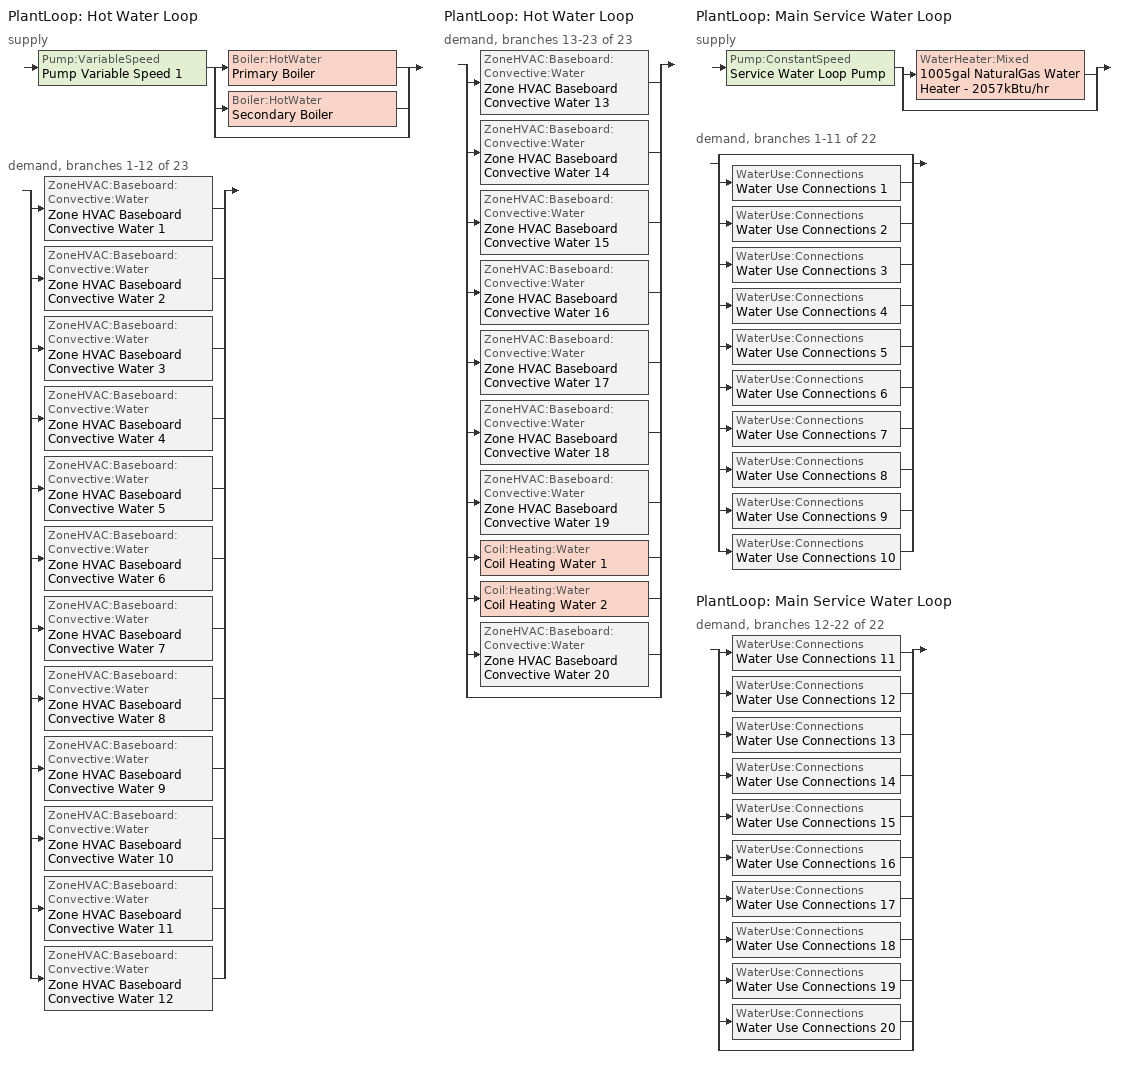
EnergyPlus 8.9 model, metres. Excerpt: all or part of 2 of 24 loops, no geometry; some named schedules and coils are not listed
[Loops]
PlantLoop 'Hot Water Loop'
 supply: Pump:VariableSpeed 'Pump Variable Speed 1' > split
  | Boiler:HotWater 'Primary Boiler'
  | Boiler:HotWater 'Secondary Boiler'
  | bypass
 demand, branches 1-12 of 23: split
  | ZoneHVAC:Baseboard:Convective:Water 'Zone HVAC Baseboard Convective Water 1'
  | ZoneHVAC:Baseboard:Convective:Water 'Zone HVAC Baseboard Convective Water 2'
  | ZoneHVAC:Baseboard:Convective:Water 'Zone HVAC Baseboard Convective Water 3'
  | ZoneHVAC:Baseboard:Convective:Water 'Zone HVAC Baseboard Convective Water 4'
  | ZoneHVAC:Baseboard:Convective:Water 'Zone HVAC Baseboard Convective Water 5'
  | ZoneHVAC:Baseboard:Convective:Water 'Zone HVAC Baseboard Convective Water 6'
  | ZoneHVAC:Baseboard:Convective:Water 'Zone HVAC Baseboard Convective Water 7'
  | ZoneHVAC:Baseboard:Convective:Water 'Zone HVAC Baseboard Convective Water 8'
  | ZoneHVAC:Baseboard:Convective:Water 'Zone HVAC Baseboard Convective Water 9'
  | ZoneHVAC:Baseboard:Convective:Water 'Zone HVAC Baseboard Convective Water 10'
  | ZoneHVAC:Baseboard:Convective:Water 'Zone HVAC Baseboard Convective Water 11'
  | ZoneHVAC:Baseboard:Convective:Water 'Zone HVAC Baseboard Convective Water 12'
PlantLoop 'Hot Water Loop'
 demand, branches 13-23 of 23: split
  | ZoneHVAC:Baseboard:Convective:Water 'Zone HVAC Baseboard Convective Water 13'
  | ZoneHVAC:Baseboard:Convective:Water 'Zone HVAC Baseboard Convective Water 14'
  | ZoneHVAC:Baseboard:Convective:Water 'Zone HVAC Baseboard Convective Water 15'
  | ZoneHVAC:Baseboard:Convective:Water 'Zone HVAC Baseboard Convective Water 16'
  | ZoneHVAC:Baseboard:Convective:Water 'Zone HVAC Baseboard Convective Water 17'
  | ZoneHVAC:Baseboard:Convective:Water 'Zone HVAC Baseboard Convective Water 18'
  | ZoneHVAC:Baseboard:Convective:Water 'Zone HVAC Baseboard Convective Water 19'
  | Coil:Heating:Water 'Coil Heating Water 1'
  | Coil:Heating:Water 'Coil Heating Water 2'
  | ZoneHVAC:Baseboard:Convective:Water 'Zone HVAC Baseboard Convective Water 20'
  | bypass
PlantLoop 'Main Service Water Loop'
 supply: Pump:ConstantSpeed 'Service Water Loop Pump' > split
  | WaterHeater:Mixed '1005gal NaturalGas Water Heater - 2057kBtu/hr'
  | bypass
 demand, branches 1-11 of 22: split
  | bypass
  | WaterUse:Connections 'Water Use Connections 1'
  | WaterUse:Connections 'Water Use Connections 2'
  | WaterUse:Connections 'Water Use Connections 3'
  | WaterUse:Connections 'Water Use Connections 4'
  | WaterUse:Connections 'Water Use Connections 5'
  | WaterUse:Connections 'Water Use Connections 6'
  | WaterUse:Connections 'Water Use Connections 7'
  | WaterUse:Connections 'Water Use Connections 8'
  | WaterUse:Connections 'Water Use Connections 9'
  | WaterUse:Connections 'Water Use Connections 10'
PlantLoop 'Main Service Water Loop'
 demand, branches 12-22 of 22: split
  | WaterUse:Connections 'Water Use Connections 11'
  | WaterUse:Connections 'Water Use Connections 12'
  | WaterUse:Connections 'Water Use Connections 13'
  | WaterUse:Connections 'Water Use Connections 14'
  | WaterUse:Connections 'Water Use Connections 15'
  | WaterUse:Connections 'Water Use Connections 16'
  | WaterUse:Connections 'Water Use Connections 17'
  | WaterUse:Connections 'Water Use Connections 18'
  | WaterUse:Connections 'Water Use Connections 19'
  | WaterUse:Connections 'Water Use Connections 20'
  | bypass
[ZoneHVAC:Baseboard:Convective:Water] Availability Schedule=Always On Discrete; Heating Design Capacity Method=HeatingDesignCapacity; Heating Design Capacity {W}=Autosize; Heating Design Capacity Per Floor Area {W/m2}=0; Fraction of Autosized Heating Design Capacity=0.8; U-Factor Times Area Value {W/K}=Autosize; Maximum Water Flow Rate {m3/s}=Autosize; Convergence Tolerance=0.001
Zone HVAC Baseboard Convective Water 14; Zone HVAC Baseboard Convective Water 15; Zone HVAC Baseboard Convective Water 16; Zone HVAC Baseboard Convective Water 10; Zone HVAC Baseboard Convective Water 20; Zone HVAC Baseboard Convective Water 11; Zone HVAC Baseboard Convective Water 12; Zone HVAC Baseboard Convective Water 17; Zone HVAC Baseboard Convective Water 13; Zone HVAC Baseboard Convective Water 2; Zone HVAC Baseboard Convective Water 1; Zone HVAC Baseboard Convective Water 18; Zone HVAC Baseboard Convective Water 6; Zone HVAC Baseboard Convective Water 5; Zone HVAC Baseboard Convective Water 4; Zone HVAC Baseboard Convective Water 7; Zone HVAC Baseboard Convective Water 9; Zone HVAC Baseboard Convective Water 3; Zone HVAC Baseboard Convective Water 19; Zone HVAC Baseboard Convective Water 8
[Coil:Heating:Water]
Coil Heating Water 2: Availability Schedule=Always On Discrete; U-Factor Times Area Value {W/K}=Autosize; Maximum Water Flow Rate {m3/s}=Autosize; Performance Input Method=UFactorTimesAreaAndDesignWaterFlowRate; Rated Capacity {W}=Autosize; Rated Inlet Water Temperature {C}=82.2; Rated Inlet Air Temperature {C}=16.6; Rated Outlet Water Temperature {C}=71.1; Rated Outlet Air Temperature {C}=32.2; Rated Ratio for Air and Water Convection=0.5
[SetpointManager:Scheduled]
Service hot water setpoint manager: Control Variable=Temperature; Schedule=Service Water Loop Temp - 140F
[PlantLoop] Fluid Type=Water; Maximum Loop Flow Rate {m3/s}=Autosize; Minimum Loop Flow Rate {m3/s}=0; Plant Loop Volume {m3}=Autocalculate; Load Distribution Scheme=Optimal; Plant Loop Demand Calculation Scheme=SingleSetpoint
Name | Plant Equipment Operation Scheme | Maximum Loop Temperature {C} | Minimum Loop Temperature {C}
Hot Water Loop | Hot Water Loop Operation Schemes | 100 | 0
Main Service Water Loop | Main Service Water Loop Operation Schemes | 60 | 10
[Sizing:Plant] Loop Type=Heating; Sizing Option=NonCoincident; Zone Timesteps in Averaging Window=1; Coincident Sizing Factor Mode=None
Name | Design Loop Exit Temperature {C} | Loop Design Temperature Difference {deltaC}
Hot Water Loop | 82 | 16
Main Service Water Loop | 60 | 5
[Pump:ConstantSpeed]
Service Water Loop Pump: Design Flow Rate {m3/s}=Autosize; Design Pump Head {Pa}=1.37939e+06; Design Power Consumption {W}=Autosize; Motor Efficiency=0.9; Fraction of Motor Inefficiencies to Fluid Stream=0; Pump Control Type=Intermittent; Design Power Sizing Method=PowerPerFlowPerPressure; Design Electric Power per Unit Flow Rate {W/(m3/s)}=348701.1; Design Shaft Power per Unit Flow Rate per Unit Head=1.28205
[PlantEquipmentOperationSchemes] Control Scheme Object Type 1=PlantEquipmentOperation:HeatingLoad; Control Scheme Schedule Name 1=Always On Discrete
Name | Control Scheme Name 1
Hot Water Loop Operation Schemes | Hot Water Loop Heating Operation Scheme
Main Service Water Loop Operation Schemes | Main Service Water Loop Heating Operation Scheme
[PlantEquipmentList]
Hot Water Loop Heating Equipment List: Boiler:HotWater, Primary Boiler, Boiler:HotWater, Secondary Boiler
Main Service Water Loop Heating Equipment List: WaterHeater:Mixed, 1005gal NaturalGas Water Heater - 2057kBtu/hr
[Pump:VariableSpeed]
Pump Variable Speed 1: Design Maximum Flow Rate {m3/s}=Autosize; Design Pump Head {Pa}=179352; Design Power Consumption {W}=Autosize; Motor Efficiency=0.9; Fraction of Motor Inefficiencies to Fluid Stream=0; Coefficient 1 of the Part Load Performance Curve=0; Coefficient 2 of the Part Load Performance Curve=1; Coefficient 3 of the Part Load Performance Curve=0; Coefficient 4 of the Part Load Performance Curve=0; Design Minimum Flow Rate {m3/s}=0; Pump Control Type=Intermittent; Skin Loss Radiative Fraction=0.5; Design Power Sizing Method=PowerPerFlowPerPressure; Design Electric Power per Unit Flow Rate {W/(m3/s)}=348701.1; Design Shaft Power per Unit Flow Rate per Unit Head=1.28205; Design Minimum Flow Rate Fraction=0
[Boiler:HotWater] Fuel Type=NaturalGas; Nominal Capacity {W}=Autosize; Nominal Thermal Efficiency=0.8; Design Water Outlet Temperature {C}=82; Design Water Flow Rate {m3/s}=Autosize; Minimum Part Load Ratio=0; Maximum Part Load Ratio=1; Optimum Part Load Ratio=1; Water Outlet Upper Temperature Limit {C}=99; Boiler Flow Mode=ConstantFlow; Parasitic Electric Load {W}=0; Sizing Factor=1
Primary Boiler; Secondary Boiler
[SetpointManager:OutdoorAirReset]
Setpoint Manager Outdoor Air Reset 1: Control Variable=Temperature; Setpoint at Outdoor Low Temperature {C}=82; Outdoor Low Temperature {C}=-16; Setpoint at Outdoor High Temperature {C}=60; Outdoor High Temperature {C}=0
[PlantEquipmentOperation:HeatingLoad] Load Range Lower Limit 1 {W}=0; Load Range Upper Limit 1 {W}=1000000000
Name | Range Equipment List Name 1
Hot Water Loop Heating Operation Scheme | Hot Water Loop Heating Equipment List
Main Service Water Loop Heating Operation Scheme | Main Service Water Loop Heating Equipment List
[WaterHeater:Mixed]
1005gal NaturalGas Water Heater - 2057kBtu/hr: Tank Volume {m3}=3.80568; Setpoint Temperature Schedule=Service Water Loop Temp - 140F; Deadband Temperature Difference {deltaC}=2; Maximum Temperature Limit {C}=82.2222; Heater Control Type=Cycle; Heater Maximum Capacity {W}=602773; Heater Ignition Minimum Flow Rate {m3/s}=0; Heater Ignition Delay {s}=0; Heater Fuel Type=NaturalGas; Heater Thermal Efficiency=0.8; Off Cycle Parasitic Fuel Consumption Rate {W}=20; Off Cycle Parasitic Fuel Type=NaturalGas; Off Cycle Parasitic Heat Fraction to Tank=0.8; On Cycle Parasitic Fuel Consumption Rate {W}=0; On Cycle Parasitic Fuel Type=NaturalGas; On Cycle Parasitic Heat Fraction to Tank=0; Ambient Temperature Indicator=Schedule; Ambient Temperature Schedule=Water Heater Ambient Temp Schedule - 70F; Off Cycle Loss Coefficient to Ambient Temperature {W/K}=6; Off Cycle Loss Fraction to Zone=1; On Cycle Loss Coefficient to Ambient Temperature {W/K}=6; On Cycle Loss Fraction to Zone=1; Use Side Effectiveness=1; Source Side Effectiveness=1; Use Side Design Flow Rate {m3/s}=Autosize; Source Side Design Flow Rate {m3/s}=Autosize; Indirect Water Heating Recovery Time {hr}=1.5; Source Side Flow Control Mode=IndirectHeatPrimarySetpoint
[WaterUse:Connections]
Name | Water Use Equipment Name 1
Water Use Connections 1 | Audience seating area permanent - other-sch-h-space function Service Water Use 0.47gal/min
Water Use Connections 2 | Audience seating area permanent - other-sch-i-space function Service Water Use 0.47gal/min
Water Use Connections 3 | Audience seating area permanent - other-sch-j-space function Service Water Use 0.47gal/min
Water Use Connections 4 | Audience seating area permanent - other-sch-k-space function Service Water Use 0.63gal/min
Water Use Connections 5 | Banking activity area and offices-space function Service Water Use 0.38gal/min
Water Use Connections 6 | Classroom/lecture hall/training room - penitentary-space function Service Water Use 1.37gal/min
Water Use Connections 7 | Classroom/lecture hall/training room other-space function Service Water Use 1.37gal/min
Water Use Connections 8 | Conference/meeting/multi-purpose room-space function Service Water Use 1.42gal/min
Water Use Connections 9 | Confinement cell-space function Service Water Use 2.05gal/min
Water Use Connections 10 | Copy/print room-space function Service Water Use 0.14gal/min
Water Use Connections 11 | Courtroom-space function Service Water Use 0.95gal/min
Water Use Connections 12 | Dining area - bar lounge/leisure dining-space function Service Water Use 1.89gal/min
Water Use Connections 13 | Dining area - cafeteria/fast food dining-space function Service Water Use 1.89gal/min
Water Use Connections 14 | Dining area - family dining-space function Service Water Use 1.89gal/min
Water Use Connections 15 | Dining area - other-space function Service Water Use 1.89gal/min
Water Use Connections 16 | Dining area - penitentiary-space function Service Water Use 1.89gal/min
Water Use Connections 17 | Dining area - space designed to ansi/ies rp-28 (used primarily by residents)-space function Service Water Use 2.53gal/min
Water Use Connections 18 | Dressing/fitting room - performing arts theatre-space function Service Water Use 0.28gal/min
Water Use Connections 19 | Emergency vehicle garage-space function Service Water Use 2.05gal/min
Water Use Connections 20 | Food preparation area-space function Service Water Use 0.95gal/min
[WaterUse:Equipment]
Name | Peak Flow Rate {m3/s} | Flow Rate Fraction Schedule | Target Temperature Schedule | Zone | Sensible Fraction Schedule | Latent Fraction Schedule
Audience seating area permanent - other-sch-h-space function Service Water Use 0.47gal/min | 2.98757e-05 | NECB-H-Service Water Heating | Schedule Ruleset 5 | Sp-Audience seating area permanent - other-sch-H-Space Function Sys-3 Flr-4 Sch-H HPlcmt-east ZN | Schedule Ruleset 3 | Schedule Ruleset 4
Audience seating area permanent - other-sch-i-space function Service Water Use 0.47gal/min | 2.98757e-05 | NECB-I-Service Water Heating | Schedule Ruleset 8 | Sp-Audience seating area permanent - other-sch-I-Space Function Sys-3 Flr-4 Sch-I HPlcmt-north ZN | Schedule Ruleset 6 | Schedule Ruleset 7
Audience seating area permanent - other-sch-j-space function Service Water Use 0.47gal/min | 2.98757e-05 | NECB-J-Service Water Heating | Schedule Ruleset 11 | Sp-Audience seating area permanent - other-sch-J-Space Function Sys-3 Flr-4 Sch-J HPlcmt-west ZN | Schedule Ruleset 9 | Schedule Ruleset 10
Audience seating area permanent - other-sch-k-space function Service Water Use 0.63gal/min | 3.98343e-05 | NECB-K-Service Water Heating | Schedule Ruleset 14 | Sp-Audience seating area permanent - other-sch-K-Space Function Sys-3 Flr-3 Sch-K HPlcmt-core ZN | Schedule Ruleset 12 | Schedule Ruleset 13
Banking activity area and offices-space function Service Water Use 0.38gal/min | 2.39006e-05 | NECB-A-Service Water Heating | Schedule Ruleset 17 | Sp-Banking activity area and offices-Space Function Sys-6 Flr-3 Sch-A HPlcmt-south ZN | Schedule Ruleset 15 | Schedule Ruleset 16
Classroom/lecture hall/training room - penitentary-space function Service Water Use 1.37gal/min | 8.63075e-05 | NECB-D-Service Water Heating | Schedule Ruleset 20 | Sp-Classroom/Lecture hall/Training room - Penitentary-Space Function Sys-3 Flr-3 Sch-D HPlcmt-north ZN | Schedule Ruleset 18 | Schedule Ruleset 19
Classroom/lecture hall/training room other-space function Service Water Use 1.37gal/min | 8.63075e-05 | NECB-D-Service Water Heating | Schedule Ruleset 23 | Sp-Classroom/Lecture hall/Training room other-Space Function Sys-3 Flr-3 Sch-D HPlcmt-west ZN | Schedule Ruleset 21 | Schedule Ruleset 22
Conference/meeting/multi-purpose room-space function Service Water Use 1.42gal/min | 8.96271e-05 | NECB-C-Service Water Heating | Schedule Ruleset 26 | Sp-Conference/Meeting/Multi-purpose room-Space Function Sys-3 Flr-4 Sch-C HPlcmt-south ZN | Schedule Ruleset 24 | Schedule Ruleset 25
Confinement cell-space function Service Water Use 2.05gal/min | 0.000129461 | NECB-G-Service Water Heating | Schedule Ruleset 29 | Sp-Confinement cell-Space Function Sys-3 Flr-3 Sch-G HPlcmt-east ZN | Schedule Ruleset 27 | Schedule Ruleset 28
Copy/print room-space function Service Water Use 0.14gal/min | 8.9627e-06 | NECB-A-Service Water Heating | Schedule Ruleset 32 | Sp-Copy/Print room-Space Function Sys-3 Flr-1 Sch-A HPlcmt-west ZN | Schedule Ruleset 30 | Schedule Ruleset 31
Courtroom-space function Service Water Use 0.95gal/min | 5.97514e-05 | NECB-A-Service Water Heating | Schedule Ruleset 35 | Sp-Courtroom-Space Function Sys-3 Flr-1 Sch-A HPlcmt-north ZN | Schedule Ruleset 33 | Schedule Ruleset 34
Dining area - bar lounge/leisure dining-space function Service Water Use 1.89gal/min | 0.000119503 | NECB-B-Service Water Heating | Schedule Ruleset 38 | Sp-Dining area - bar lounge/leisure dining-Space Function Sys-3 Flr-4 Sch-B HPlcmt-core ZN | Schedule Ruleset 36 | Schedule Ruleset 37
Dining area - cafeteria/fast food dining-space function Service Water Use 1.89gal/min | 0.000119503 | NECB-B-Service Water Heating | Schedule Ruleset 41 | Sp-Dining area - cafeteria/fast food dining-Space Function Sys-3 Flr-2 Sch-B HPlcmt-east ZN | Schedule Ruleset 39 | Schedule Ruleset 40
Dining area - family dining-space function Service Water Use 1.89gal/min | 0.000119503 | NECB-B-Service Water Heating | Schedule Ruleset 44 | Sp-Dining area - family dining-Space Function Sys-3 Flr-1 Sch-B HPlcmt-south ZN | Schedule Ruleset 42 | Schedule Ruleset 43
Dining area - other-space function Service Water Use 1.89gal/min | 0.000119503 | NECB-B-Service Water Heating | Schedule Ruleset 47 | Sp-Dining area - other-Space Function Sys-3 Flr-1 Sch-B HPlcmt-east ZN | Schedule Ruleset 45 | Schedule Ruleset 46
Dining area - penitentiary-space function Service Water Use 1.89gal/min | 0.000119503 | NECB-B-Service Water Heating | Schedule Ruleset 50 | Sp-Dining area - penitentiary-Space Function Sys-3 Flr-2 Sch-B HPlcmt-west ZN | Schedule Ruleset 48 | Schedule Ruleset 49
Dining area - space designed to ansi/ies rp-28 (used primarily by residents)-space function Service Water Use 2.53gal/min | 0.000159337 | NECB-B-Service Water Heating | Schedule Ruleset 53 | Sp-Dining area - space designed to ANSI/IES RP-28 (used primarily by residents)-Space Function Sys-3 Flr-2 Sch-B HPlcmt-core ZN | Schedule Ruleset 51 | Schedule Ruleset 52
Dressing/fitting room - performing arts theatre-space function Service Water Use 0.28gal/min | 1.77041e-05 | NECB-C-Service Water Heating | Schedule Ruleset 56 | Sp-Dressing/Fitting room - performing arts theatre-Space Function Sys-3 Flr-1 Sch-C HPlcmt-core ZN | Schedule Ruleset 54 | Schedule Ruleset 55
Emergency vehicle garage-space function Service Water Use 2.05gal/min | 0.000129461 | NECB-H-Service Water Heating | Schedule Ruleset 59 | Sp-Emergency vehicle garage-Space Function Sys-4 Flr-2 Sch-H HPlcmt-north ZN | Schedule Ruleset 57 | Schedule Ruleset 58
Food preparation area-space function Service Water Use 0.95gal/min | 5.97514e-05 | NECB-B-Service Water Heating | Schedule Ruleset 62 | Sp-Food preparation area-Space Function Sys-3 Flr-2 Sch-B HPlcmt-south ZN | Schedule Ruleset 60 | Schedule Ruleset 61
[Schedule:Year]
NECB-A-Service Water Heating: NECB-A-Service Water Heating Week Rule - Jan1-Dec31, 1, 1, 12, 31
NECB-B-Service Water Heating: NECB-B-Service Water Heating Week Rule - Jan1-Dec31, 1, 1, 12, 31
NECB-C-Service Water Heating: NECB-C-Service Water Heating Week Rule - Jan1-Dec31, 1, 1, 12, 31
NECB-D-Service Water Heating: NECB-D-Service Water Heating Week Rule - Jan1-Dec31, 1, 1, 12, 31
NECB-G-Service Water Heating: NECB-G-Service Water Heating Week Rule - Jan1-Dec31, 1, 1, 12, 31
NECB-H-Service Water Heating: NECB-H-Service Water Heating Week Rule - Jan1-Dec31, 1, 1, 12, 31
NECB-I-Service Water Heating: NECB-I-Service Water Heating Week Rule - Jan1-Dec31, 1, 1, 12, 31
NECB-J-Service Water Heating: NECB-J-Service Water Heating Week Rule - Jan1-Dec31, 1, 1, 12, 31
NECB-K-Service Water Heating: NECB-K-Service Water Heating Week Rule - Jan1-Dec31, 1, 1, 12, 31
Schedule Ruleset 10: Schedule Ruleset 10 Week Rule - Jan1-Dec31, 1, 1, 12, 31
Schedule Ruleset 11: Schedule Ruleset 11 Week Rule - Jan1-Dec31, 1, 1, 12, 31
Schedule Ruleset 12: Schedule Ruleset 12 Week Rule - Jan1-Dec31, 1, 1, 12, 31
Schedule Ruleset 13: Schedule Ruleset 13 Week Rule - Jan1-Dec31, 1, 1, 12, 31
Schedule Ruleset 14: Schedule Ruleset 14 Week Rule - Jan1-Dec31, 1, 1, 12, 31
Schedule Ruleset 15: Schedule Ruleset 15 Week Rule - Jan1-Dec31, 1, 1, 12, 31
Schedule Ruleset 16: Schedule Ruleset 16 Week Rule - Jan1-Dec31, 1, 1, 12, 31
Schedule Ruleset 17: Schedule Ruleset 17 Week Rule - Jan1-Dec31, 1, 1, 12, 31
Schedule Ruleset 18: Schedule Ruleset 18 Week Rule - Jan1-Dec31, 1, 1, 12, 31
Schedule Ruleset 19: Schedule Ruleset 19 Week Rule - Jan1-Dec31, 1, 1, 12, 31
Schedule Ruleset 20: Schedule Ruleset 20 Week Rule - Jan1-Dec31, 1, 1, 12, 31
Schedule Ruleset 21: Schedule Ruleset 21 Week Rule - Jan1-Dec31, 1, 1, 12, 31
Schedule Ruleset 22: Schedule Ruleset 22 Week Rule - Jan1-Dec31, 1, 1, 12, 31
Schedule Ruleset 23: Schedule Ruleset 23 Week Rule - Jan1-Dec31, 1, 1, 12, 31
Schedule Ruleset 24: Schedule Ruleset 24 Week Rule - Jan1-Dec31, 1, 1, 12, 31
Schedule Ruleset 25: Schedule Ruleset 25 Week Rule - Jan1-Dec31, 1, 1, 12, 31
Schedule Ruleset 26: Schedule Ruleset 26 Week Rule - Jan1-Dec31, 1, 1, 12, 31
Schedule Ruleset 27: Schedule Ruleset 27 Week Rule - Jan1-Dec31, 1, 1, 12, 31
Schedule Ruleset 28: Schedule Ruleset 28 Week Rule - Jan1-Dec31, 1, 1, 12, 31
Schedule Ruleset 29: Schedule Ruleset 29 Week Rule - Jan1-Dec31, 1, 1, 12, 31
Schedule Ruleset 3: Schedule Ruleset 3 Week Rule - Jan1-Dec31, 1, 1, 12, 31
Schedule Ruleset 30: Schedule Ruleset 30 Week Rule - Jan1-Dec31, 1, 1, 12, 31
Schedule Ruleset 31: Schedule Ruleset 31 Week Rule - Jan1-Dec31, 1, 1, 12, 31
Schedule Ruleset 32: Schedule Ruleset 32 Week Rule - Jan1-Dec31, 1, 1, 12, 31
Schedule Ruleset 33: Schedule Ruleset 33 Week Rule - Jan1-Dec31, 1, 1, 12, 31
Schedule Ruleset 34: Schedule Ruleset 34 Week Rule - Jan1-Dec31, 1, 1, 12, 31
Schedule Ruleset 35: Schedule Ruleset 35 Week Rule - Jan1-Dec31, 1, 1, 12, 31
Schedule Ruleset 36: Schedule Ruleset 36 Week Rule - Jan1-Dec31, 1, 1, 12, 31
Schedule Ruleset 37: Schedule Ruleset 37 Week Rule - Jan1-Dec31, 1, 1, 12, 31
Schedule Ruleset 38: Schedule Ruleset 38 Week Rule - Jan1-Dec31, 1, 1, 12, 31
Schedule Ruleset 39: Schedule Ruleset 39 Week Rule - Jan1-Dec31, 1, 1, 12, 31
Schedule Ruleset 4: Schedule Ruleset 4 Week Rule - Jan1-Dec31, 1, 1, 12, 31
Schedule Ruleset 40: Schedule Ruleset 40 Week Rule - Jan1-Dec31, 1, 1, 12, 31
Schedule Ruleset 41: Schedule Ruleset 41 Week Rule - Jan1-Dec31, 1, 1, 12, 31
Schedule Ruleset 42: Schedule Ruleset 42 Week Rule - Jan1-Dec31, 1, 1, 12, 31
Schedule Ruleset 43: Schedule Ruleset 43 Week Rule - Jan1-Dec31, 1, 1, 12, 31
Schedule Ruleset 44: Schedule Ruleset 44 Week Rule - Jan1-Dec31, 1, 1, 12, 31
Schedule Ruleset 45: Schedule Ruleset 45 Week Rule - Jan1-Dec31, 1, 1, 12, 31
Schedule Ruleset 46: Schedule Ruleset 46 Week Rule - Jan1-Dec31, 1, 1, 12, 31
Schedule Ruleset 47: Schedule Ruleset 47 Week Rule - Jan1-Dec31, 1, 1, 12, 31
Schedule Ruleset 48: Schedule Ruleset 48 Week Rule - Jan1-Dec31, 1, 1, 12, 31
Schedule Ruleset 49: Schedule Ruleset 49 Week Rule - Jan1-Dec31, 1, 1, 12, 31
Schedule Ruleset 5: Schedule Ruleset 5 Week Rule - Jan1-Dec31, 1, 1, 12, 31
Schedule Ruleset 50: Schedule Ruleset 50 Week Rule - Jan1-Dec31, 1, 1, 12, 31
Schedule Ruleset 51: Schedule Ruleset 51 Week Rule - Jan1-Dec31, 1, 1, 12, 31
Schedule Ruleset 52: Schedule Ruleset 52 Week Rule - Jan1-Dec31, 1, 1, 12, 31
Schedule Ruleset 53: Schedule Ruleset 53 Week Rule - Jan1-Dec31, 1, 1, 12, 31
Schedule Ruleset 54: Schedule Ruleset 54 Week Rule - Jan1-Dec31, 1, 1, 12, 31
Schedule Ruleset 55: Schedule Ruleset 55 Week Rule - Jan1-Dec31, 1, 1, 12, 31
Schedule Ruleset 56: Schedule Ruleset 56 Week Rule - Jan1-Dec31, 1, 1, 12, 31
Schedule Ruleset 57: Schedule Ruleset 57 Week Rule - Jan1-Dec31, 1, 1, 12, 31
Schedule Ruleset 58: Schedule Ruleset 58 Week Rule - Jan1-Dec31, 1, 1, 12, 31
Schedule Ruleset 59: Schedule Ruleset 59 Week Rule - Jan1-Dec31, 1, 1, 12, 31
Schedule Ruleset 6: Schedule Ruleset 6 Week Rule - Jan1-Dec31, 1, 1, 12, 31
Schedule Ruleset 60: Schedule Ruleset 60 Week Rule - Jan1-Dec31, 1, 1, 12, 31
Schedule Ruleset 61: Schedule Ruleset 61 Week Rule - Jan1-Dec31, 1, 1, 12, 31
Schedule Ruleset 62: Schedule Ruleset 62 Week Rule - Jan1-Dec31, 1, 1, 12, 31
Schedule Ruleset 7: Schedule Ruleset 7 Week Rule - Jan1-Dec31, 1, 1, 12, 31
Schedule Ruleset 8: Schedule Ruleset 8 Week Rule - Jan1-Dec31, 1, 1, 12, 31
Schedule Ruleset 9: Schedule Ruleset 9 Week Rule - Jan1-Dec31, 1, 1, 12, 31
Service Water Loop Temp - 140F: Service Water Loop Temp - 140F Week Rule - Jan1-Dec31, 1, 1, 12, 31
Water Heater Ambient Temp Schedule - 70F: Water Heater Ambient Temp Schedule - 70F Week Rule - Jan1-Dec31, 1, 1, 12, 31
[Schedule:Constant]
Always On Discrete: Hourly Value=1
